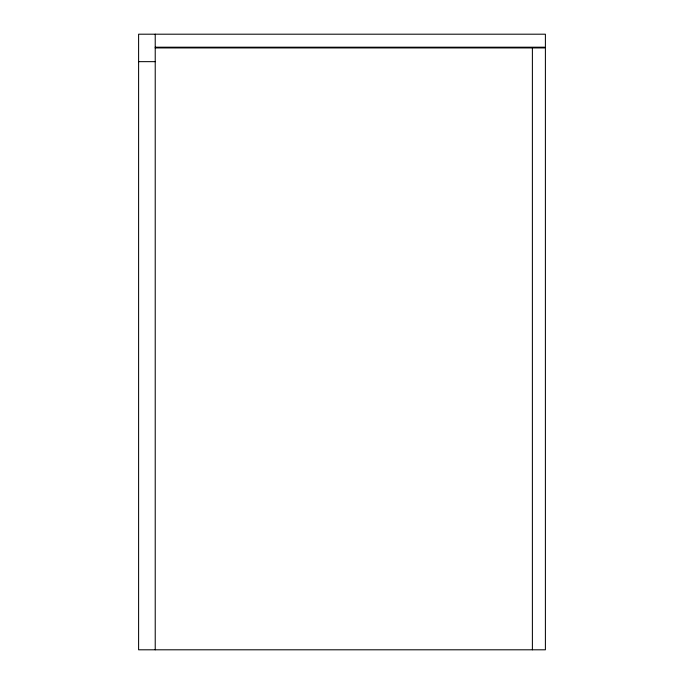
<?xml version="1.0" encoding="UTF-8"?>
<svg xmlns="http://www.w3.org/2000/svg" width="684" height="684" viewBox="0 0 684 684"><rect width="100%" height="100%" fill="white"/><g stroke="black" fill="none" stroke-linecap="round" stroke-linejoin="round"><path stroke-width="1.03" d="M155.225 47.205L545.396 47.205L545.396 34.2L138.604 34.2L138.604 649.8L545.396 649.8L545.396 47.931L155.225 47.931M138.604 61.654L155.225 61.654M532.391 47.931L532.391 649.8M155.225 34.2L155.225 649.8"/></g></svg>
